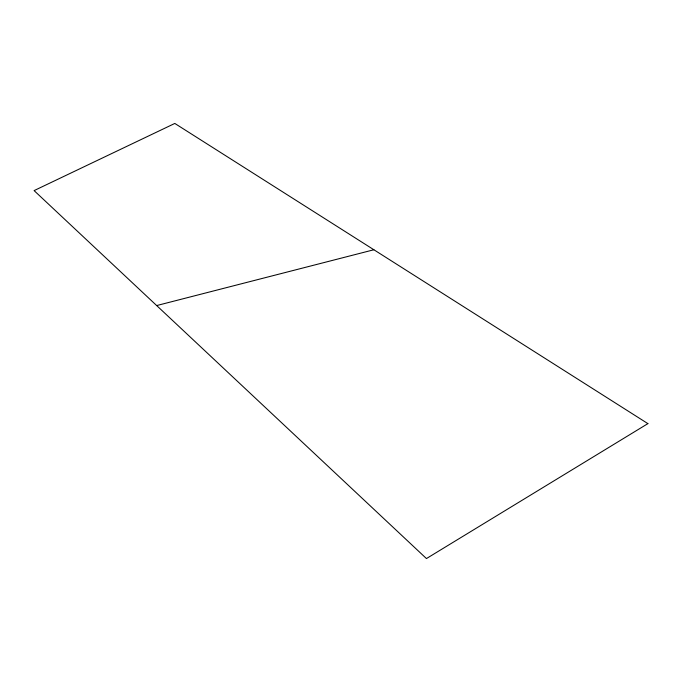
<?xml version="1.0" encoding="UTF-8"?>
<svg xmlns="http://www.w3.org/2000/svg" width="682" height="682" viewBox="0 0 682 682"><rect width="100%" height="100%" fill="white"/><g stroke="black" fill="none" stroke-linecap="round" stroke-linejoin="round"><path stroke-width="1.02" d="M156.672 305.562L373.881 249.757M647.9 423.624L426.446 558.558L34.1 190.602L174.814 123.442L647.9 423.624"/></g></svg>
